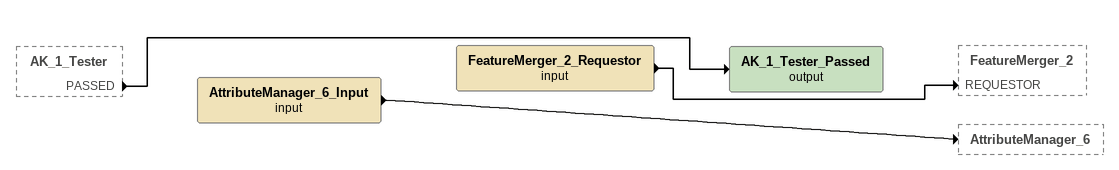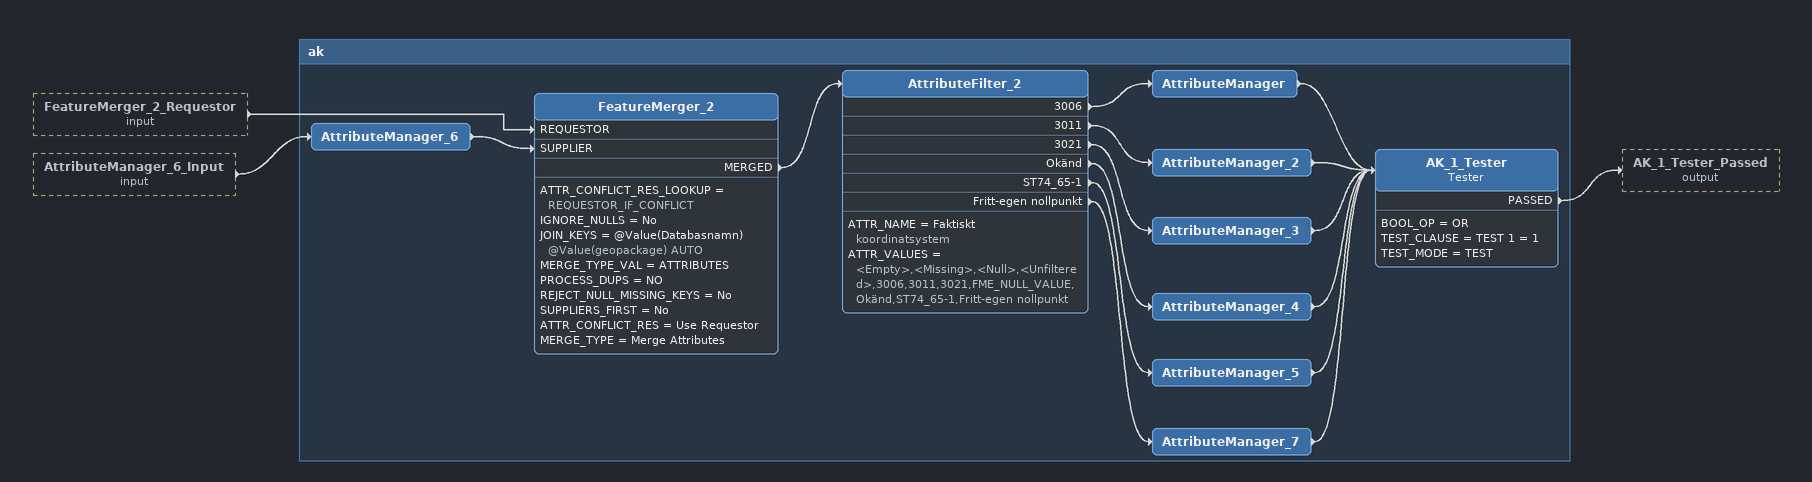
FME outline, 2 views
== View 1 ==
AK_1_Tester [outside]
    PASSED -> AK_1_Tester_Passed (output)
AttributeManager_6_Input (input)
    -> AttributeManager_6
FeatureMerger_2_Requestor (input)
    -> FeatureMerger_2 [REQUESTOR]
AK_1_Tester_Passed (output)

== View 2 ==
FeatureMerger_2_Requestor (input) [outside]
    -> FeatureMerger_2 [REQUESTOR]
AttributeManager_6_Input (input) [outside]
    -> AttributeManager_6

Bookmark: ak
AttributeManager_6
    -> FeatureMerger_2 [SUPPLIER]
FeatureMerger_2
    ATTR_CONFLICT_RES_LOOKUP = REQUESTOR_IF_CONFLICT
    IGNORE_NULLS = No
    JOIN_KEYS = @Value(Databasnamn) @Value(geopackage) AUTO
    MERGE_TYPE_VAL = ATTRIBUTES
    PROCESS_DUPS = NO
    REJECT_NULL_MISSING_KEYS = No
    SUPPLIERS_FIRST = No
    ATTR_CONFLICT_RES = Use Requestor
    MERGE_TYPE = Merge Attributes
    MERGED -> AttributeFilter_2
AttributeFilter_2
    ATTR_NAME = Faktiskt koordinatsystem
    ATTR_VALUES = <Empty>,<Missing>,<Null>,<Unfiltered>,3006,3011,3021,FME_NULL_VALUE,Okänd,ST74_65-1,Fritt-egen nollpunkt
    3006 -> AttributeManager
    3011 -> AttributeManager_2
    3021 -> AttributeManager_3
    Okänd -> AttributeManager_4
    ST74_65-1 -> AttributeManager_5
    Fritt-egen nollpunkt -> AttributeManager_7
AttributeManager
    -> AK_1_Tester
AttributeManager_2
    -> AK_1_Tester
AttributeManager_3
    -> AK_1_Tester
AttributeManager_4
    -> AK_1_Tester
AttributeManager_5
    -> AK_1_Tester
AttributeManager_7
    -> AK_1_Tester
AK_1_Tester: Tester
    BOOL_OP = OR
    TEST_CLAUSE = TEST 1 = 1
    TEST_MODE = TEST
    PASSED -> AK_1_Tester_Passed (output)
